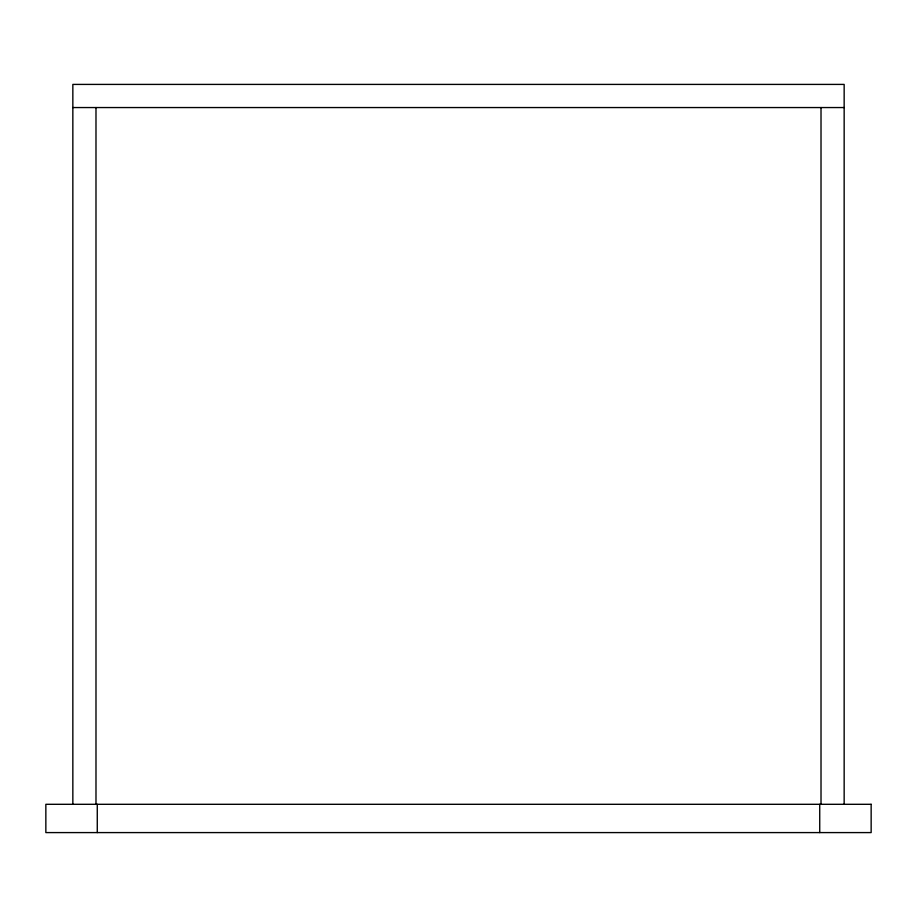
<?xml version="1.0" encoding="UTF-8"?>
<svg xmlns="http://www.w3.org/2000/svg" width="917" height="917" viewBox="0 0 917 917"><rect width="100%" height="100%" fill="white"/><g stroke="black" fill="none" stroke-linecap="round" stroke-linejoin="round"><path stroke-width="1.38" d="M72.844 107.553L844.156 107.553M844.156 804.301L844.156 84.41L72.844 84.41L72.844 804.301M821.013 107.553L821.013 804.301M819.729 804.301L819.729 832.59M97.271 804.301L97.271 832.59M95.987 107.553L95.987 804.301M871.15 804.301L45.85 804.301L45.85 832.59L871.15 832.59L871.15 804.301"/></g></svg>
